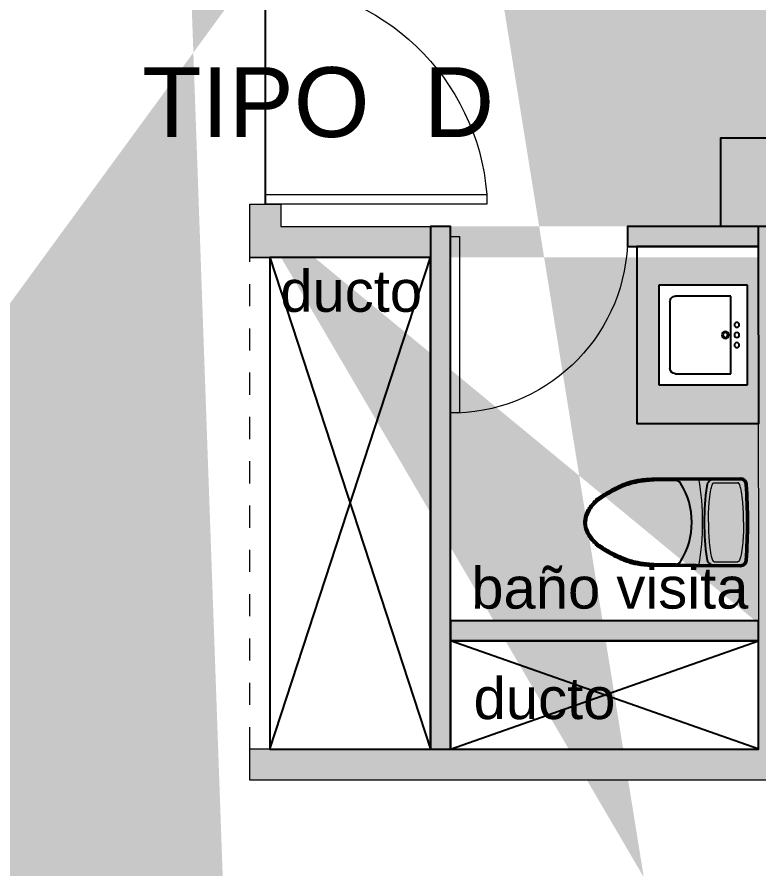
# Model space of a CAD drawing. Header units: metres. Extents: x -598 to 357, y -242 to 574.
# Drawn here: x -198.839 to -195.488, y 293.327 to 297.173 of the extents above; entities that cross this region are included whole.
import ezdxf

# ---------------------------------------------------------------- set-up
doc = ezdxf.new("R2010")
doc.units = ezdxf.units.M
doc.set_wipeout_variables(frame=1)
doc.linetypes.add('xref_Nivel TIPICO$0$HIDDEN2', pattern=[0.1875, 0.125, -0.0625])
for name, color, linetype, lineweight in [('A-DOOR', 1, 'Continuous', 18), ('Muro Mamspoteria', 5, 'Continuous', 9), ('P-SANR-FIXT', 251, 'Continuous', 18), ('xref_Nivel TIPICO$0$D-dintel tablayeso', 8, 'Continuous', 18), ('xref_Nivel TIPICO$0$P-puerta', 1, 'Continuous', 18)]:
    doc.layers.add(name, color=color, linetype=linetype, lineweight=lineweight)
for name, color, linetype in [('APTOS_SPZ_MCH_N2 MUNI$0$DUCTOS', 1, 'Continuous'), ('Muebles fijos', 251, 'Continuous'), ('T-texto', 8, 'Continuous'), ('xref_Nivel TIPICO$0$H-hatch mamposteria', 8, 'Continuous'), ('xref_Nivel TIPICO$0$H-hatch tablayeso', 9, 'Continuous'), ('xref_Nivel TIPICO$0$M-muebles', 1, 'Continuous'), ('xref_Nivel TIPICO$0$M-muro tablayeso', 4, 'Continuous')]:
    doc.layers.add(name, color=color, linetype=linetype)
doc.styles.get("Standard").update_dxf_attribs({"font": 'arial.ttf'})

# ---------------------------------------------------------------- blocks, each defined once
blk = doc.blocks.new('xref_Nivel TIPICO$0$P-90')
at = {"layer": 'Defpoints', "color": 8, "true_color": 0x808080}
blk.add_lwpolyline([(0, 0), (0.9, 0)], dxfattribs=at)
at = {"layer": 'xref_Nivel TIPICO$0$P-puerta'}
for p, q in [((0.0404, 0.9), (0, 0.9)), ((0, 0.9), (0, 0)), ((0.0404, 0), (0.0404, 0.9)), ((0, 0), (0.0404, 0))]:
    blk.add_line(p, q, dxfattribs=at)
at = {"layer": 'xref_Nivel TIPICO$0$P-puerta', "color": 8, "true_color": 0x808080}
blk.add_arc((-0.0344, -0.032), 0.935, 1.9599, 85.4069, dxfattribs=at)
blk = doc.blocks.new('*U297')
at = {"layer": 'xref_Nivel TIPICO$0$H-hatch tablayeso', "transparency": 33554559}
h = blk.add_hatch(color=256, dxfattribs=at)
h.dxf.hatch_style = 1
h.paths.add_polyline_path([(0, 90), (0, 0), (2360, 0), (2360, 90)])
at = {"layer": 'xref_Nivel TIPICO$0$M-muro tablayeso'}
blk.add_lwpolyline([(2360, 0), (0, 0), (0, 90), (2360, 90), (2360, 0)], dxfattribs=at)
blk = doc.blocks.new('*U296')
at = {"layer": 'xref_Nivel TIPICO$0$H-hatch tablayeso', "transparency": 33554559}
h = blk.add_hatch(color=256, dxfattribs=at)
h.dxf.hatch_style = 1
h.paths.add_polyline_path([(0, 90), (0, 0), (591.6, 0), (591.6, 90)])
at = {"layer": 'xref_Nivel TIPICO$0$M-muro tablayeso'}
blk.add_lwpolyline([(591.6, 0), (0, 0), (0, 90), (591.6, 90), (591.6, 0)], dxfattribs=at)
blk = doc.blocks.new('Toilet_Oval_17859 - MO- Inodoro-439146-NIVEL TIPICO 5 - 7  - AMOBLADO')
at = {"layer": 'P-SANR-FIXT', "lineweight": 50}
for p, q in [((-0.196, 0.4633), (-0.194, 0.0621)), ((0.194, 0.0621), (0.196, 0.4633))]:
    blk.add_line(p, q, dxfattribs=at)
at = {"layer": 'P-SANR-FIXT'}
for p, q in [((-0.1786, 0.3447), (-0.1786, 0.4512)), ((0.1786, 0.3447), (0.1786, 0.4512))]:
    blk.add_line(p, q, dxfattribs=at)
at = {"layer": 'P-SANR-FIXT', "lineweight": 25}
for p, q in [((-0.1887, 0.1708), (-0.1884, 0.0926)), ((0.1887, 0.1708), (0.1884, 0.0926))]:
    blk.add_line(p, q, dxfattribs=at)
at = {"layer": 'P-SANR-FIXT', "lineweight": 50}
for centre, radius, start, end in [((-0.1706, 0.4633), 0.0254, 90, 180), ((0, -1.9235), 2.4182, 90, 94.0453), ((0, -1.9235), 2.4182, 85.9547, 90), ((0.1706, 0.4633), 0.0254, 360, 90)]:
    blk.add_arc(centre, radius, start, end, dxfattribs=at)
at = {"layer": 'P-SANR-FIXT', "lineweight": 25}
for centre, radius, start, end in [((-0.1579, 0.3484), 0.0381, 180, 262.1046), ((0.1579, 0.3484), 0.0381, 277.8954, 0), ((0, 1.487), 1.1875, 262.1046, 277.8954), ((0, -0.0901), 0.3336, 58.0304, 121.9696), ((-0.1626, 0.1709), 0.0261, 122.4497, 180.2256), ((0.1626, 0.1709), 0.0261, 359.7744, 57.5503)]:
    blk.add_arc(centre, radius, start, end, dxfattribs=at)
at = {"layer": 'P-SANR-FIXT'}
blk.add_arc((0, -0.8197), 1.112, 79.8479, 100.1521, dxfattribs=at)
for points in [[(0, 0.4774), (-0.0484, 0.4774), (-0.1037, 0.4729), (-0.1428, 0.4681), (-0.1653, 0.461), (-0.1744, 0.4578), (-0.1786, 0.4531), (-0.1786, 0.4512)], [(0, 0.4774), (0.0484, 0.4774), (0.1037, 0.4729), (0.1428, 0.4681), (0.1653, 0.461), (0.1744, 0.4578), (0.1786, 0.4531), (0.1786, 0.4512)], [(0, 0.3185), (-0.0484, 0.3185), (-0.1037, 0.323), (-0.1428, 0.3278), (-0.1653, 0.3349), (-0.1744, 0.3381), (-0.1786, 0.3428), (-0.1786, 0.3447)], [(0, 0.3185), (0.0484, 0.3185), (0.1037, 0.323), (0.1428, 0.3278), (0.1653, 0.3349), (0.1744, 0.3381), (0.1786, 0.3428), (0.1786, 0.3447)]]:
    blk.add_open_spline(points, degree=3, knots=[0, 0, 0, 0, 0.1566407, 0.2861825, 0.3655305, 0.4088071, 0.4283279, 0.4283279, 0.4283279, 0.4283279], dxfattribs=at)
at = {"layer": 'P-SANR-FIXT', "lineweight": 25}
for points in [[(-0.1884, 0.0926), (-0.1844, 0.0317), (-0.1781, -0.0197), (-0.1546, -0.0809), (-0.1328, -0.1236), (-0.1143, -0.1557), (-0.0938, -0.1851), (-0.066, -0.2094), (-0.0504, -0.2203), (-0.0177, -0.234), (0, -0.2337)], [(0.1884, 0.0926), (0.1844, 0.0317), (0.1781, -0.0197), (0.1546, -0.0809), (0.1328, -0.1236), (0.1143, -0.1557), (0.0938, -0.1851), (0.066, -0.2094), (0.0504, -0.2203), (0.0177, -0.234), (0, -0.2337)]]:
    blk.add_open_spline(points, degree=3, knots=[0, 0, 0, 0, 0.19509, 0.375915, 0.540569, 0.672678, 0.792703, 0.893059, 0.993012, 1.071971, 1.071971, 1.071971, 1.071971], dxfattribs=at)
at = {"layer": 'P-SANR-FIXT', "lineweight": 50}
for points, knots in [([(-0.194, 0.0621), (-0.1937, 0.0503), (-0.1924, 0.028), (-0.189, 0.0038), (-0.1855, -0.0137), (-0.1826, -0.0259), (-0.1794, -0.0373), (-0.176, -0.048), (-0.1724, -0.0579), (-0.1688, -0.0672), (-0.165, -0.0758), (-0.1613, -0.084), (-0.1576, -0.0916), (-0.1529, -0.1013), (-0.1473, -0.1124), (-0.141, -0.1244), (-0.133, -0.1391), (-0.1251, -0.152), (-0.117, -0.1643), (-0.1107, -0.1733), (-0.1038, -0.1821), (-0.0962, -0.1908), (-0.0878, -0.1992), (-0.0783, -0.2075), (-0.0677, -0.2156), (-0.0585, -0.2217), (-0.0519, -0.2254), (-0.0482, -0.2275), (-0.0454, -0.2289), (-0.0426, -0.2302), (-0.0399, -0.2315), (-0.0376, -0.2325), (-0.0356, -0.2332), (-0.0335, -0.2339), (-0.0309, -0.2348), (-0.0276, -0.2357), (-0.0241, -0.2366), (-0.0201, -0.2374), (-0.0156, -0.2381), (-0.0092, -0.2391), (-0.0038, -0.2397), (0, -0.24)], [0, 0, 0, 0, 0.041667, 0.083333, 0.104167, 0.125, 0.145833, 0.166667, 0.1875, 0.208333, 0.229167, 0.25, 0.270833, 0.291667, 0.333333, 0.375, 0.416667, 0.5, 0.541667, 0.583333, 0.625, 0.666667, 0.708333, 0.75, 0.791667, 0.833333, 0.854167, 0.864583, 0.875, 0.885417, 0.895833, 0.90625, 0.911458, 0.916667, 0.927083, 0.9375, 0.947917, 0.958333, 0.96875, 0.979167, 1, 1, 1, 1]), ([(0, -0.24), (0.0038, -0.2397), (0.0092, -0.2391), (0.0156, -0.2381), (0.0201, -0.2374), (0.0241, -0.2366), (0.0276, -0.2357), (0.0309, -0.2348), (0.0341, -0.2338), (0.0371, -0.2327), (0.0399, -0.2315), (0.0426, -0.2302), (0.0454, -0.2289), (0.0482, -0.2275), (0.0519, -0.2254), (0.0585, -0.2217), (0.0677, -0.2156), (0.0783, -0.2075), (0.0878, -0.1992), (0.0962, -0.1908), (0.1038, -0.1821), (0.1107, -0.1733), (0.117, -0.1643), (0.1251, -0.152), (0.133, -0.1391), (0.141, -0.1244), (0.1473, -0.1124), (0.1529, -0.1013), (0.1576, -0.0916), (0.1613, -0.084), (0.165, -0.0758), (0.1688, -0.0672), (0.1724, -0.0579), (0.176, -0.048), (0.1794, -0.0373), (0.1826, -0.0259), (0.1855, -0.0137), (0.189, 0.0038), (0.1924, 0.028), (0.1937, 0.0503), (0.194, 0.0621)], [0, 0, 0, 0, 0.020833, 0.03125, 0.041667, 0.052083, 0.0625, 0.072917, 0.083333, 0.09375, 0.104167, 0.114583, 0.125, 0.135417, 0.145833, 0.166667, 0.208333, 0.25, 0.291667, 0.333333, 0.375, 0.416667, 0.458333, 0.5, 0.583333, 0.625, 0.666667, 0.708333, 0.729167, 0.75, 0.770833, 0.791667, 0.8125, 0.833333, 0.854167, 0.875, 0.895833, 0.916667, 0.958333, 1, 1, 1, 1])]:
    blk.add_open_spline(points, degree=3, knots=knots, dxfattribs=at)
blk = doc.blocks.new('L3')
blk.add_wipeout([(24.5796, 24.0767), (25.0296, 24.0767), (25.0296, 23.6767), (24.5796, 23.6767)]).dxf.layer = 'Muebles fijos'
at = {"layer": 'Muebles fijos'}
for p, q in [((24.5796, 24.0767), (25.0296, 24.0767)), ((24.5796, 23.6767), (24.5796, 24.0767)), ((24.6546, 24.0767), (24.9546, 24.0767)), ((25.0296, 24.0767), (25.0296, 23.6767)), ((24.6546, 24.0267), (24.9546, 24.0267)), ((24.6546, 24.0267), (24.9546, 24.0267)), ((24.5796, 23.7517), (24.5796, 24.0017)), ((24.6296, 23.7517), (24.6296, 24.0017)), ((24.6296, 23.7517), (24.6296, 24.0017)), ((24.9796, 24.0017), (24.9796, 23.7517)), ((24.9796, 24.0017), (24.9796, 23.7517)), ((25.0296, 24.0017), (25.0296, 23.6767)), ((24.9796, 23.7517), (24.6296, 23.7517)), ((24.9796, 23.7517), (24.8832, 23.7517)), ((25.0296, 23.6767), (24.5796, 23.6767)), ((25.0296, 23.6767), (24.5796, 23.6767))]:
    blk.add_line(p, q, dxfattribs=at)
for centre, radius in [((24.8046, 23.7766), 0.0161), ((24.8046, 23.7766), 0.0111), ((24.7588, 23.7245), 0.0111), ((24.8046, 23.7245), 0.0111), ((24.8504, 23.7245), 0.0111)]:
    blk.add_circle(centre, radius, dxfattribs=at)
for centre, start, end in [((24.6546, 24.0017), 90, 180), ((24.6546, 24.0017), 90, 180), ((24.9546, 24.0017), 0, 90), ((24.9546, 24.0017), 0, 90)]:
    blk.add_arc(centre, 0.025, start, end, dxfattribs=at)
blk = doc.blocks.new('Familia Puertas - P-7-13066183-AMUEBLADAS N8 _18_34')
at = {"layer": 'A-DOOR'}
for p, q in [((-0.4492, 1), (-0.5, 1)), ((-0.5, 1), (-0.5, 0)), ((-0.4492, 0), (-0.4492, 1)), ((-0.5, 0), (-0.4492, 0))]:
    blk.add_line(p, q, dxfattribs=at)
at = {"layer": 'A-DOOR', "color": 8, "true_color": 0x808080}
blk.add_arc((-0.4972, 0.0006), 1.0022, 359.9645, 87.9854, dxfattribs=at)
blk = doc.blocks.new('*U298')
at = {"layer": 'xref_Nivel TIPICO$0$H-hatch tablayeso', "transparency": 33554559}
h = blk.add_hatch(color=256, dxfattribs=at)
h.dxf.hatch_style = 1
h.paths.add_polyline_path([(0, 90), (0, 0), (1392.2, 0), (1392.2, 90)])
at = {"layer": 'xref_Nivel TIPICO$0$M-muro tablayeso'}
blk.add_lwpolyline([(1392.2, 0), (0, 0), (0, 90), (1392.2, 90), (1392.2, 0)], dxfattribs=at)
blk = doc.blocks.new('*U349')
at = {"layer": 'xref_Nivel TIPICO$0$D-dintel tablayeso', "linetype": 'xref_Nivel TIPICO$0$HIDDEN2', "ltscale": 0.2}
blk.add_lwpolyline([(0.09, 0), (0, 0), (0, 2.22), (0.09, 2.22)], close=True, dxfattribs=at)

msp = doc.modelspace()

# ---------------------------------------------------------------- hatches: boundary and pattern name
at = {"layer": 'xref_Nivel TIPICO$0$H-hatch mamposteria', "transparency": 33554585}
h = msp.add_hatch(color=256, dxfattribs=at)
h.dxf.hatch_style = 1
h.paths.add_polyline_path([(-193.8209, 300.2671), (-193.6809, 300.2671), (-193.6809, 301.9532), (-193.8209, 301.9532)], flags=17)
h.paths.add_polyline_path([(-192.6785, 304.9192), (-192.6788, 307.7882), (-192.8188, 307.7882), (-192.8185, 304.9192)], flags=17)
h.paths.add_polyline_path([(-196.4356, 277.4537), (-196.4356, 277.3137), (-194.2387, 277.3137), (-194.2387, 277.4537)])
h.paths.add_polyline_path([(-193.7788, 291.8773), (-193.7788, 291.6773), (-194.0782, 291.6764), (-194.0782, 291.7068), (-194.0982, 291.7076), (-194.0603, 291.8764)], flags=17)
h.paths.add_polyline_path([(-201.5387, 299.3882), (-201.5387, 299.5282), (-206.5387, 299.5282), (-206.5387, 299.3882)], flags=17)
h.paths.add_polyline_path([(-200.6387, 299.5282), (-200.6387, 299.3882), (-199.5787, 299.3882), (-199.5787, 295.7759), (-199.4387, 295.7759), (-199.4387, 300.2882), (-199.5787, 300.2882), (-199.5787, 299.5282)], flags=17)
h.paths.add_polyline_path([(-207.2787, 303.289), (-207.1387, 303.289), (-207.1387, 302.6038), (-207.2787, 302.6038)])
h.paths.add_polyline_path([(-207.1387, 303.889), (-207.2787, 303.889), (-207.2787, 308.8282), (-206.5387, 308.8282), (-206.5387, 308.6882), (-207.1387, 308.6882)])
h.paths.add_polyline_path([(-198.4448, 308.2982), (-198.4448, 308.4382), (-193.8788, 308.4382), (-193.8788, 308.2982)], flags=17)
h.paths.add_polyline_path([(-204.1337, 308.6882), (-204.1337, 308.8282), (-203.6587, 308.8282), (-203.6587, 308.6882)])
h.paths.add_polyline_path([(-207.2787, 300.2882), (-207.1387, 300.2882), (-207.1387, 299.3882), (-207.2787, 299.3882)])
h.paths.add_polyline_path([(-207.1387, 285.3896), (-207.2787, 285.3896), (-207.2787, 286.9226), (-206.0637, 286.9226), (-206.0637, 286.7826), (-207.1387, 286.7826)])
h.paths.add_polyline_path([(-207.1387, 280.3359), (-207.2787, 280.3359), (-207.2787, 282.4896), (-207.1387, 282.4896)])
h.paths.add_polyline_path([(-192.6834, 284.5896), (-192.8191, 284.5896), (-192.8191, 282.9377), (-192.6825, 282.9377)], flags=17)
h.paths.add_polyline_path([(-201.5387, 279.1221), (-201.6787, 279.1221), (-201.6787, 278.0136), (-203.0387, 278.0136), (-203.0387, 277.8736), (-201.6787, 277.8736), (-201.6787, 276.4656), (-201.1587, 276.4656), (-201.1587, 276.6056), (-201.5387, 276.6056)])
h.paths.add_polyline_path([(-197.1472, 288.8482), (-197.1472, 288.7082), (-199.4387, 288.7082), (-199.4387, 276.4656), (-199.9587, 276.4656), (-199.9587, 276.6056), (-199.5787, 276.6056), (-199.5787, 288.8482)])
h.paths.add_polyline_path([(-206.5387, 278.0136), (-206.5387, 277.8736), (-207.2787, 277.8736), (-207.2787, 279.3359), (-207.1387, 279.3359), (-207.1387, 278.0136)])
h.paths.add_polyline_path([(-207.2787, 284.3896), (-207.2777, 283.4896), (-207.1377, 283.4896), (-207.1387, 284.3896)])
h.paths.add_polyline_path([(-207.1387, 293.8296), (-207.2787, 293.8296), (-207.2787, 292.6773), (-207.1387, 292.6773)], flags=17)
h.paths.add_polyline_path([(-207.2787, 296.3626), (-205.745, 296.3626), (-205.745, 296.2226), (-207.1387, 296.2226), (-207.1377, 294.8296), (-207.2777, 294.8296)])
edge = h.paths.add_edge_path()
edge.add_line((-192.6783, 304.3442), (-192.8188, 304.3442))
edge.add_line((-192.8188, 304.3442), (-192.8188, 303.9932))
edge.add_line((-192.8188, 303.9932), (-194.4817, 303.9932))
edge.add_line((-194.4817, 303.9932), (-194.4817, 303.8532))
edge.add_line((-194.4817, 303.8532), (-192.6788, 303.8532))
edge.add_line((-192.6788, 303.8532), (-192.6788, 304.3442))
edge.add_line((-207.2777, 284.3896), (-207.1377, 284.3896))
edge.add_line((-192.6788, 290.9773), (-192.6788, 289.2277))
edge.add_line((-192.6788, 289.2277), (-195.489, 289.2277))
edge.add_line((-197.6472, 289.8482), (-197.7872, 289.8482))
edge.add_line((-198.4448, 308.3002), (-198.4448, 308.4402))
edge.add_line((-193.4387, 277.3137), (-193.4387, 277.4537))
edge.add_line((-192.8191, 280.6668), (-192.6811, 280.6668))
edge.add_line((-192.8191, 281.2668), (-192.6815, 281.2668))
edge.add_line((-194.8918, 293.7277), (-195.489, 293.7277))
edge.add_line((-195.489, 293.7277), (-195.489, 296.0877))
edge.add_line((-195.489, 296.0877), (-197.7872, 296.0877))
edge.add_line((-197.7872, 296.0877), (-197.7872, 296.3277))
edge.add_line((-195.0642, 291.6773), (-195.0642, 291.7076))
edge.add_line((-195.0642, 291.7076), (-195.0462, 291.7076))
edge.add_line((-195.0462, 291.7076), (-195.0823, 291.8773))
edge.add_line((-193.8128, 293.9277), (-192.8864, 293.9277))
edge.add_line((-192.8864, 293.9277), (-192.8864, 296.0277))
edge.add_line((-192.8864, 296.0277), (-195.289, 296.0277))
edge.add_line((-195.289, 296.0277), (-195.289, 293.9277))
edge.add_line((-195.289, 293.9277), (-194.8737, 293.9277))
edge.add_line((-197.7872, 296.3277), (-197.6472, 296.3277))
edge.add_line((-197.6472, 296.3277), (-197.6472, 296.2277))
edge.add_line((-197.6472, 296.2277), (-192.6788, 296.2277))
edge.add_line((-192.6788, 296.2277), (-192.6788, 293.7277))
edge.add_line((-192.6788, 293.7277), (-193.795, 293.7277))
edge.add_line((-193.4387, 277.3137), (-193.4387, 277.4537))
edge.add_line((-193.4387, 277.4537), (-192.8191, 277.4537))
edge.add_line((-192.8191, 277.4537), (-192.8191, 280.6668))
edge.add_line((-192.6811, 280.6668), (-192.6791, 277.3137))
edge.add_line((-192.682, 281.2668), (-192.682, 282.1377))
edge.add_line((-192.682, 282.1377), (-192.8191, 282.1377))
edge.add_line((-192.6791, 277.3137), (-193.4387, 277.3137))
edge.add_line((-192.8191, 282.1377), (-192.8191, 281.2668))
edge.add_line((-192.6864, 290.9773), (-192.8864, 290.9773))
edge.add_line((-197.6472, 289.8482), (-197.6472, 291.1205))
edge.add_line((-197.6472, 291.1205), (-195.489, 291.1205))
edge.add_line((-195.489, 291.1205), (-195.489, 289.2277))
edge.add_line((-195.489, 291.2605), (-197.7872, 291.2605))
edge.add_line((-197.7872, 291.2605), (-197.7872, 289.8482))
edge.add_line((-195.0823, 291.8773), (-195.489, 291.8773))
edge.add_line((-195.489, 291.8773), (-195.489, 291.2605))
edge.add_line((-195.289, 291.6773), (-195.0642, 291.6773))
edge.add_line((-192.8864, 290.9773), (-192.8864, 289.4277))
edge.add_line((-192.8864, 289.4277), (-195.289, 289.4277))
edge.add_line((-195.289, 289.4277), (-195.289, 291.6773))
h.paths.add_polyline_path([(-202.5387, 308.6882), (-202.5387, 308.8282), (-203.0587, 308.8282), (-203.0587, 308.6882)])
h.paths.add_polyline_path([(-201.5387, 308.8282), (-201.5387, 308.6882), (-199.5787, 308.6882), (-199.5787, 301.2882), (-199.4387, 301.2882), (-199.4387, 308.2982), (-199.0448, 308.2982), (-199.0448, 308.4382), (-199.4387, 308.4382), (-199.4387, 308.8282)])
h.paths.add_polyline_path([(-207.2775, 290.9773), (-207.1376, 290.9773), (-207.1364, 291.8773), (-207.2764, 291.8773)], flags=17)
h.paths.add_polyline_path([(-207.2785, 290.0882), (-199.5787, 290.0882), (-199.5787, 294.7759), (-199.4387, 294.7759), (-199.4387, 289.8482), (-199.5787, 289.8482), (-199.5787, 289.9482), (-207.2787, 289.9482)])
h.paths.add_polyline_path([(-197.7872, 301.4282), (-198.3387, 301.4282), (-198.3387, 301.2882), (-197.7872, 301.2882), (-197.7872, 297.3277), (-197.6472, 297.3277), (-197.6472, 300.9846), (-194.7209, 300.9846), (-194.7209, 301.1246), (-197.6472, 301.1246), (-197.6472, 305.2952), (-196.8109, 305.2952), (-196.8109, 305.4352), (-198.3387, 305.4352), (-198.3387, 305.2952), (-197.7872, 305.2952)], flags=17)
h = msp.add_hatch(color=256, dxfattribs=at)
h.dxf.hatch_style = 1
h.paths.add_polyline_path([(-196.9714, 296.0877), (-196.9714, 296.2277), (-197.6472, 296.2277), (-197.6472, 296.3277), (-197.7872, 296.3277), (-197.7872, 296.0877)])
h.paths.add_polyline_path([(-195.489, 293.8663), (-197.7872, 293.8691), (-197.7872, 293.7291), (-195.489, 293.7263), (-195.489, 293.7277), (-194.8918, 293.7277), (-194.8557, 293.8973), (-194.8737, 293.8973), (-194.8737, 293.9277), (-195.289, 293.9277), (-195.289, 296.0277), (-192.8864, 296.0277), (-192.8864, 293.9277), (-193.8128, 293.9277), (-193.8128, 293.8973), (-193.8331, 293.8973), (-193.795, 293.7277), (-192.6788, 293.7277), (-192.6788, 296.2277), (-195.4898, 296.2277), (-195.4898, 296.0877), (-195.489, 296.0877)])

# ---------------------------------------------------------------- linework, layer by layer
at = {"layer": 'APTOS_SPZ_MCH_N2 MUNI$0$DUCTOS'}
for points in [[(-197.6972, 293.8677), (-196.9714, 296.0877)], [(-197.6972, 296.0877), (-196.9714, 293.8677)], [(-196.8814, 293.8677), (-195.4892, 294.3564)], [(-195.489, 293.8677), (-196.8814, 294.3564)]]:
    msp.add_lwpolyline(points, dxfattribs=at)
for points in [[(-196.9714, 296.0877), (-197.6972, 296.0877), (-197.6972, 293.8677), (-196.9714, 293.8677)], [(-195.4892, 294.3564), (-196.8814, 294.3564), (-196.8814, 293.8677), (-195.4892, 293.8677)]]:
    msp.add_lwpolyline(points, close=True, dxfattribs=at)
at = {"layer": 'Muebles fijos'}
msp.add_lwpolyline([(-195.4898, 296.1377), (-196.0398, 296.1377), (-196.039, 295.3377), (-195.489, 295.3377), (-195.4898, 296.1377)], dxfattribs=at)
at = {"layer": 'Muro Mamspoteria', "lineweight": 0}
for p, q in [((-197.7872, 296.3277), (-197.6472, 296.3277)), ((-197.7872, 296.0877), (-197.7872, 296.3277)), ((-197.6472, 296.3277), (-197.6472, 296.2277)), ((-197.6472, 296.2277), (-196.9714, 296.2277)), ((-195.489, 293.8677), (-195.4898, 296.2277)), ((-196.9714, 296.0877), (-197.7872, 296.0877)), ((-195.489, 296.0877), (-195.4898, 296.0877)), ((-197.7872, 293.7277), (-197.7872, 293.8677)), ((-195.489, 293.8677), (-197.7872, 293.8677)), ((-194.8918, 293.7277), (-197.7872, 293.7277))]:
    msp.add_line(p, q, dxfattribs=at)
at = {"layer": 'Muro Mamspoteria'}
msp.add_line((-196.9714, 296.2277), (-196.9714, 296.0877), dxfattribs=at)
at = {"layer": 'xref_Nivel TIPICO$0$M-muebles'}
msp.add_line((-192.6788, 296.2277), (-195.6599, 296.2277), dxfattribs=at)
msp.add_lwpolyline([(-195.6599, 296.2277), (-195.6599, 296.6277), (-193.997, 296.6277), (-193.997, 296.2277)], dxfattribs=at)

# ---------------------------------------------------------------- block references
at = {"layer": 'Muro Mamspoteria', "lineweight": 0, "xscale": -0.7960678973457521, "yscale": 0.7960678973457521, "zscale": 0.7960678973457521, "rotation": 180}
msp.add_blockref('Familia Puertas - P-7-13066183-AMUEBLADAS N8 _18_34', (-196.4833, 296.1827), dxfattribs=at)
at = {"layer": 'P-SANR-FIXT', "rotation": 270}
msp.add_blockref('Toilet_Oval_17859 - MO- Inodoro-439146-NIVEL TIPICO 5 - 7  - AMOBLADO', (-196.0345, 294.892), dxfattribs=at)
at = {"layer": 'xref_Nivel TIPICO$0$D-dintel tablayeso'}
msp.add_blockref('*U349', (-197.7872, 293.8677), dxfattribs=at)
at = {"layer": 'xref_Nivel TIPICO$0$M-muro tablayeso', "xscale": -0.001, "yscale": 0.001, "zscale": 0.001}
for name, p, rotation in [('*U297', (-196.8814, 296.2277), 90), ('*U296', (-196.0814, 296.2277), 180), ('*U298', (-196.8814, 294.4464), 180)]:
    msp.add_blockref(name, p, dxfattribs=dict(at, rotation=rotation))
at = {"layer": 'xref_Nivel TIPICO$0$P-puerta', "xscale": -1.111111111111104, "yscale": 1.111111111111104, "zscale": 1.111111111111104, "rotation": 270}
msp.add_blockref('xref_Nivel TIPICO$0$P-90', (-197.7172, 296.3277), dxfattribs=at)

# ---------------------------------------------------------------- texts
at = {"layer": 'T-texto'}
for s, width, insert, char_height, attachment_point in [('TIPO  D', 1.956406, (-198.2743, 296.627), 0.31534, 7), ('ducto', 0.126065, (-197.6502, 295.8396), 0.1875, 7), ('baño visita', 1.852233, (-196.7872, 294.6898), 0.1875, 1), ('ducto', 0.126065, (-196.7768, 294.0007), 0.1875, 7)]:
    msp.add_mtext_dynamic_manual_height_columns(s, width=width, gutter_width=0.9375, heights=[0], dxfattribs=dict(at, insert=insert, char_height=char_height, attachment_point=attachment_point))

# ---------------------------------------------------------------- next in the draw order: block references
at = {"layer": 'Muebles fijos', "xscale": -1, "rotation": 90.00000000000007}
msp.add_blockref('L3', (-171.8632, 320.5424), dxfattribs=at)

doc.saveas('drawing.dxf')
